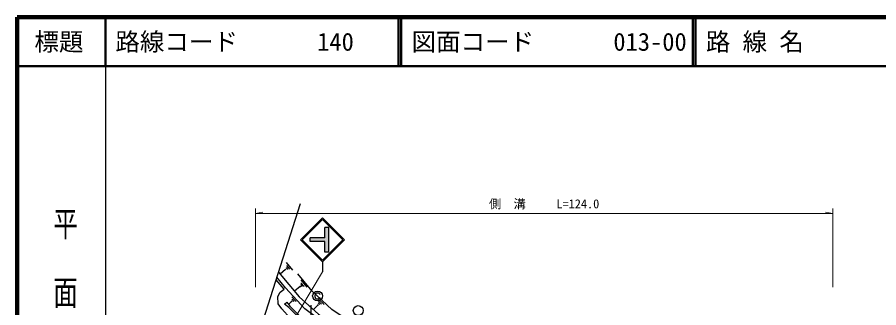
# Model space of a CAD drawing. Units: millimetres, scale not verified. Extents: x 40000 to 680000, y 20000 to 380000.
# Drawn here: x 40000 to 215633, y 320782 to 380000 of the extents above; entities that cross this region are included whole.
import ezdxf
from ezdxf.enums import TextEntityAlignment as Align

# ---------------------------------------------------------------- set-up
doc = ezdxf.new("R2010")
doc.units = ezdxf.units.MM
doc.header["$LTSCALE"] = 1000
for name, color, linetype, lineweight in [('M-BGD', 7, 'Continuous', 25), ('M-BGD-EXST', 7, 'Continuous', 25), ('M-BMK-OTRS', 5, 'Continuous', 25), ('M-STR-HTXT', 7, 'Continuous', 13), ('M-STR-STRC', 7, 'Continuous', 25), ('M-TTL', 2, 'Continuous', 140), ('M-TTL-BAND', 7, 'Continuous', 25), ('M-TTL-LINE', 7, 'Continuous', 50)]:
    doc.layers.add(name, color=color, linetype=linetype, lineweight=lineweight)
doc.layers.add('M-TTL-TXT', color=7, linetype='Continuous')
doc.styles.add('@ＭＳ ゴシック', font='')
doc.styles.add('ＭＳ ゴシック', font='')
doc.styles.get('@ＭＳ ゴシック').set_extended_font_data('@MS Gothic')
doc.styles.get('ＭＳ ゴシック').set_extended_font_data('MS Gothic')

msp = doc.modelspace()

# ---------------------------------------------------------------- hatches: boundary and pattern name
at = {"layer": 'M-STR-STRC'}
msp.add_hatch(color=256, dxfattribs=at).paths.add_polyline_path([(99741, 335011), (102741, 335011), (102741, 337136), (103491, 337136), (103491, 332136), (102741, 332136), (102741, 334261), (99741, 334261)])

# ---------------------------------------------------------------- linework, layer by layer
at = {"layer": 'M-BGD'}
for p, q in [((94704, 328584), (93574, 327620)), ((94624, 328679), (94785, 328490)), ((94795, 328987), (95116, 328610)), ((94816, 329981), (96101, 328473)), ((94886, 329390), (95528, 328636)), ((94434, 324567), (92754, 326469)), ((97660, 325098), (96531, 324154)), ((97582, 325192), (97739, 325003)), ((97754, 325495), (98068, 325119)), ((97784, 326480), (99042, 324974)), ((97848, 325893), (98477, 325140)), ((95971, 322103), (95286, 321477)), ((95867, 322218), (96076, 321989)), ((95991, 322541), (96409, 322084)), ((96010, 322978), (96846, 322064)), ((101232, 321474), (101399, 321319)), ((101267, 322683), (102602, 321446)), ((101355, 321774), (101689, 321464)), ((101395, 322151), (102062, 321532)), ((99870, 321344), (99870, 319344)), ((101316, 321397), (100388, 320395))]:
    msp.add_line(p, q, dxfattribs=at)
for points in [[(106550, 314621), (98597, 320594), (94702, 324853), (92935, 327036)], [(93244, 328007), (97497, 323022), (101392, 319483), (107189, 315045), (106550, 314621)], [(109814, 316543), (104167, 320404), (100110, 324164), (97177, 327674)], [(104038, 311854), (103038, 312592), (98915, 315830), (95645, 318657), (93972, 320558), (93218, 321615), (93119, 323049), (93612, 323972), (94434, 324567)], [(95361, 320847), (94511, 321494), (94962, 321910), (95587, 321074)], [(104808, 313021), (104873, 313291), (97354, 318865), (95361, 320847)], [(105119, 312946), (105234, 313422), (97564, 319108), (95587, 321074)]]:
    msp.add_lwpolyline(points, dxfattribs=at)
at = {"layer": 'M-BGD-EXST'}
msp.add_circle((109516, 320210), 1000, dxfattribs=at)
at = {"layer": 'M-BMK-OTRS'}
msp.add_line((86773, 307697), (97718, 342049), dxfattribs=at)
at = {"layer": 'M-STR-HTXT'}
for p, q in [((88586, 341000), (88586, 325000)), ((206245, 341000), (206245, 325000)), ((88586, 340000), (90086, 340263)), ((88586, 340000), (206245, 340000)), ((206245, 340000), (204745, 340263)), ((91488, 310218), (102242, 328136))]:
    msp.add_line(p, q, dxfattribs=at)
at = {"layer": 'M-STR-STRC'}
for p, q in [((97742, 334636), (102242, 339136)), ((106742, 334636), (102242, 339136)), ((98095, 334636), (102242, 338783)), ((106389, 334636), (102242, 338783)), ((103491, 337136), (102741, 337136)), ((102741, 335011), (102741, 337136)), ((103491, 332136), (103491, 337136)), ((97742, 334636), (102242, 330136)), ((98095, 334636), (102242, 330489)), ((99741, 334261), (99741, 335011)), ((102741, 335011), (99741, 335011)), ((102741, 334261), (99741, 334261)), ((102242, 330489), (106389, 334636)), ((102242, 330136), (106742, 334636)), ((102741, 332136), (102741, 334261)), ((103491, 332136), (102741, 332136)), ((102242, 330136), (102242, 328136)), ((100723, 323483), (100673, 323283)), ((100673, 323283), (100673, 323083)), ((100823, 323633), (100723, 323483)), ((100973, 323733), (100823, 323633)), ((101123, 323783), (100973, 323733)), ((101323, 323783), (101123, 323783)), ((101473, 323733), (101323, 323783)), ((101623, 323633), (101473, 323733)), ((101723, 323483), (101623, 323633)), ((100673, 323083), (100723, 322883)), ((100723, 322883), (100823, 322733)), ((100823, 322733), (100973, 322633)), ((100973, 322633), (101123, 322583)), ((101123, 322583), (101323, 322583)), ((101323, 322583), (101473, 322633)), ((101473, 322633), (101623, 322733)), ((101623, 322733), (101723, 322883))]:
    msp.add_line(p, q, dxfattribs=at)
msp.add_circle((101223, 323183), 1000, dxfattribs=at)
at = {"layer": 'M-TTL'}
for p, q in [((40000, 380000), (40000, 20000)), ((680000, 380000), (40000, 380000))]:
    msp.add_line(p, q, dxfattribs=at)
at = {"layer": 'M-TTL-BAND'}
msp.add_line((58000, 370000), (58000, 20000), dxfattribs=at)
at = {"layer": 'M-TTL-LINE'}
for p, q in [((58000, 380000), (58000, 370000)), ((117750, 380000), (117750, 370000)), ((118250, 380000), (118250, 370000)), ((177750, 380000), (177750, 370000)), ((178250, 380000), (178250, 370000)), ((40000, 370000), (680000, 370000))]:
    msp.add_line(p, q, dxfattribs=at)

# ---------------------------------------------------------------- texts
at = {"layer": 'M-STR-HTXT', "style": 'ＭＳ ゴシック'}
msp.add_text('側\u3000溝\u3000\u3000 L=124.0', height=1833, dxfattribs=at).set_placement((147415, 340500), align=Align.BOTTOM_CENTER)
at = {"layer": 'M-TTL-BAND', "style": '@ＭＳ ゴシック', "width": 1.4}
msp.add_text('平  面  図', height=3666, rotation=270, dxfattribs=at).set_placement((49777, 306475), align=Align.MIDDLE_RIGHT)
at = {"layer": 'M-TTL-TXT', "style": 'ＭＳ ゴシック'}
msp.add_text('標題', height=3666, dxfattribs=at).set_placement((48500, 375000), align=Align.MIDDLE_CENTER)
for s, p in [('路線コード', (60000, 375000)), ('140', (101142, 375000)), ('図面コード', (120380, 375000)), ('013-00', (161521, 375000)), ('路 線 名', (180380, 375000))]:
    msp.add_text(s, height=3666, dxfattribs=at).set_placement(p, align=Align.MIDDLE_LEFT)

doc.saveas('drawing.dxf')
